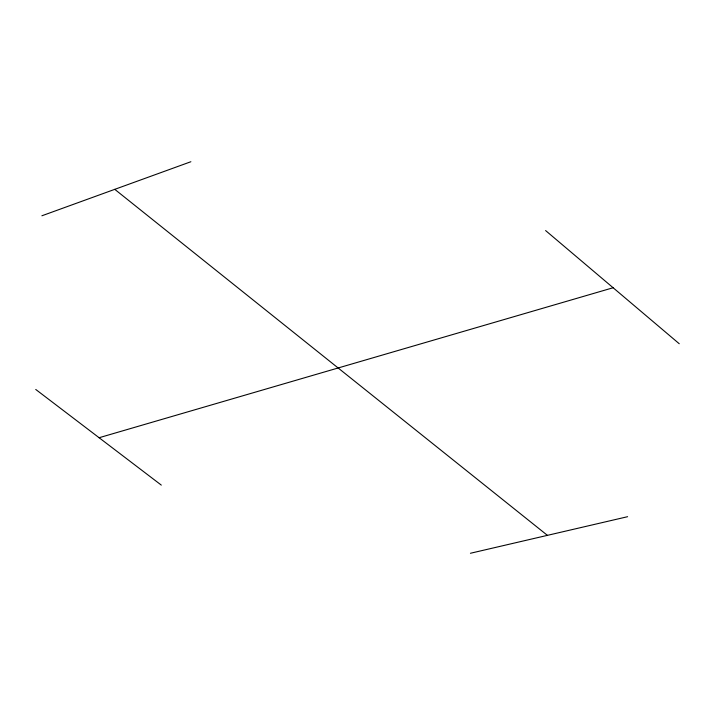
<?xml version="1.0" encoding="UTF-8"?>
<svg xmlns="http://www.w3.org/2000/svg" width="715" height="715" viewBox="0 0 715 715"><rect width="100%" height="100%" fill="white"/><g stroke="black" fill="none" stroke-linecap="round" stroke-linejoin="round"><path stroke-width="1.07" d="M41.881 215.787L190.878 161.733M99.099 437.723L613.121 287.743M470.425 553.267L627.609 516.695M35.75 389.461L161.304 485.11M114.766 189.341L547.422 535.356M545.599 230.561L679.25 343.745"/></g></svg>
